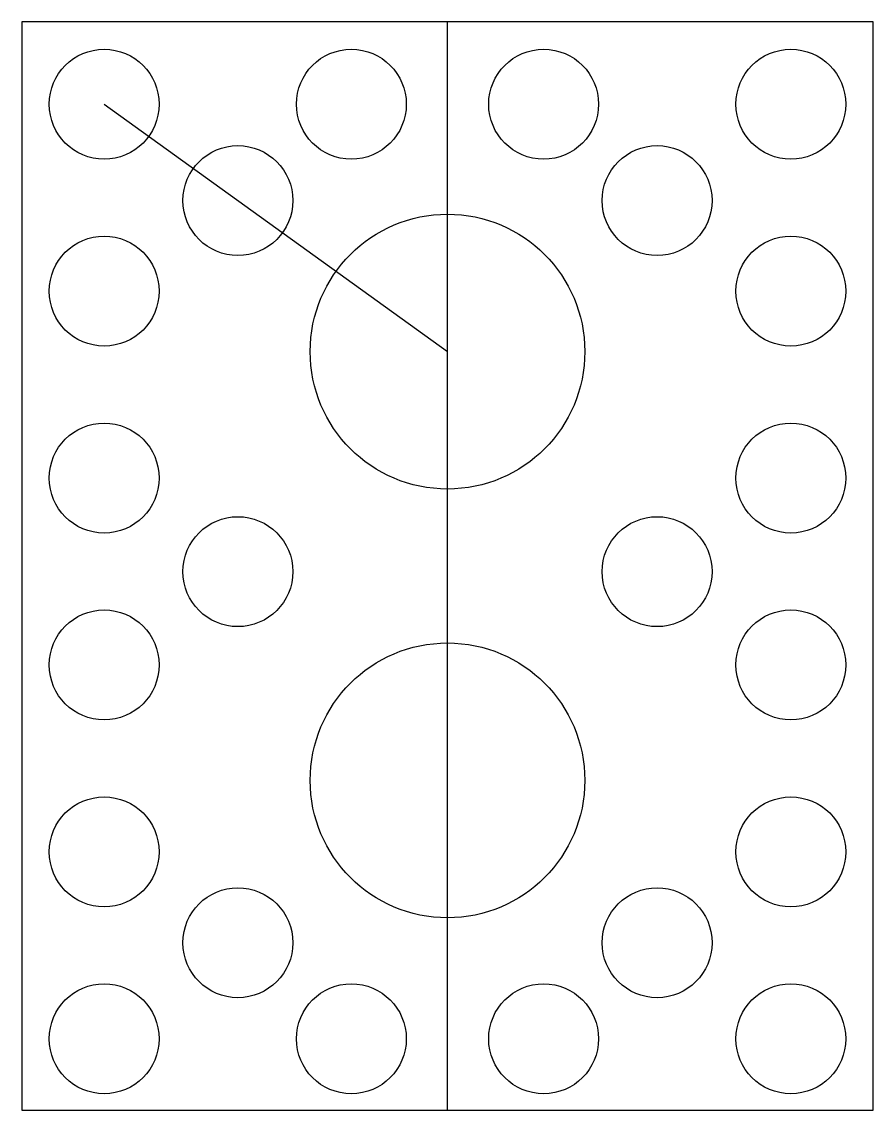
# Model space of a CAD drawing. Header units: millimetres. Extents: x -18 to 137, y -205 to -7.
import ezdxf

# ---------------------------------------------------------------- set-up
doc = ezdxf.new("R2010")
doc.units = ezdxf.units.MM
doc.layers.get('0').update_dxf_attribs({"linetype": 'CONTINUOUS'})

msp = doc.modelspace()

# ---------------------------------------------------------------- linework, layer by layer
for p, q in [((59.5, -205), (59.5, -7)), ((-3, -22), (59.5, -67))]:
    msp.add_line(p, q)
msp.add_lwpolyline([(-18, -205), (137, -205), (137, -7), (-18, -7)], close=True)
for centre, radius in [((-3, -22), 10), ((-3, -22), 10), ((42, -22), 10), ((77, -22), 10), ((122, -22), 10), ((21.35, -39.53), 10), ((97.65, -39.53), 10), ((59.5, -67), 25), ((-3, -56), 10), ((122, -56), 10), ((-3, -90), 10), ((122, -90), 10), ((21.35, -107.03), 10), ((97.65, -107.03), 10), ((-3, -124), 10), ((122, -124), 10), ((59.5, -145), 25), ((-3, -158), 10), ((122, -158), 10), ((21.35, -174.53), 10), ((97.65, -174.53), 10), ((-3, -192), 10), ((42, -192), 10), ((77, -192), 10), ((122, -192), 10)]:
    msp.add_circle(centre, radius)

doc.saveas('drawing.dxf')
